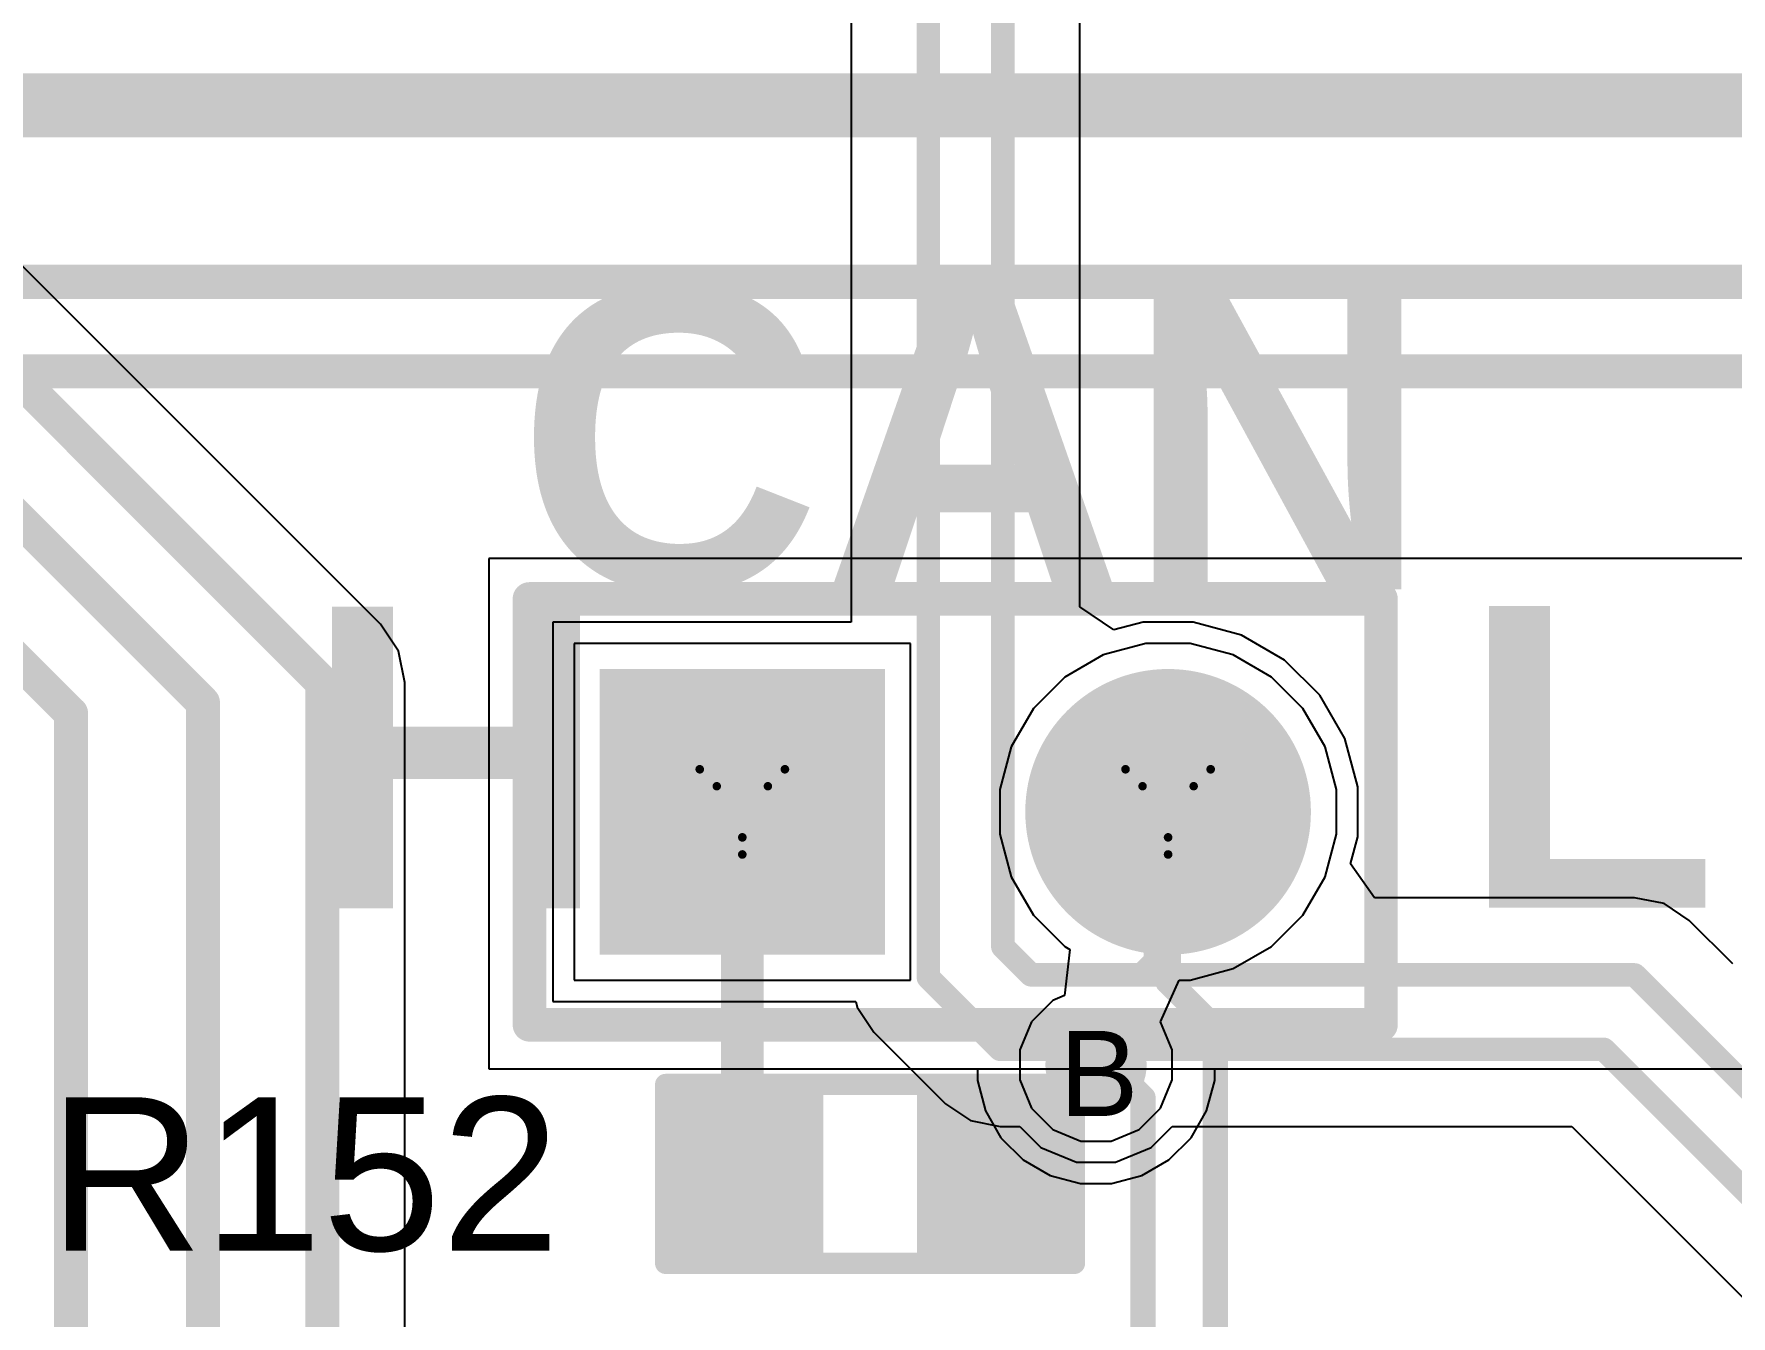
# Model space of a CAD drawing. Header units: inches. Extents: x 0 to 5379, y 0 to 5429.
# Drawn here: x 143.62 to 153.74, y 102.06 to 109.7 of the extents above; entities that cross this region are included whole.
import ezdxf

# ---------------------------------------------------------------- set-up
doc = ezdxf.new("R2010")
doc.units = ezdxf.units.IN
for name, color, linetype in [('Bottom Layer', 5, 'Continuous'), ('Bottom Solder', 6, 'Continuous'), ('Drill Drawing', 1, 'Continuous'), ('GND01', 16, 'Continuous'), ('GND02', 76, 'Continuous'), ('Multi-Layer', 9, 'Continuous'), ('Pad Holes', 156, 'Continuous'), ('PWR', 156, 'Continuous'), ('SIG 01', 90, 'Continuous'), ('Top Layer', 1, 'Continuous'), ('Top Overlay', 2, 'Continuous'), ('Top Paste', 8, 'Continuous'), ('Top Solder', 216, 'Continuous'), ('Via Holes', 16, 'Continuous')]:
    doc.layers.add(name, color=color, linetype=linetype)
doc.styles.add('Arial', font='', dxfattribs={"height": 0.2})
doc.styles.add('Arial_Bold', font='', dxfattribs={"height": 0.2})
doc.styles.get('Arial').set_extended_font_data('Arial')
doc.styles.get('Arial_Bold').set_extended_font_data('Arial', bold=True)

# ---------------------------------------------------------------- blocks, each defined once
blk = doc.blocks.new('R___0603_63')
at = {"layer": 'Top Layer'}
for points in [[(-0.381, 0.4445), (-0.381, -0.4445), (-1.143, -0.4445), (-1.143, 0.4445)], [(1.143, 0.4445), (1.143, -0.4445), (0.381, -0.4445), (0.381, 0.4445)]]:
    blk.add_hatch(color=1, dxfattribs=at).paths.add_polyline_path(points)
at = {"layer": 'Top Paste'}
for points in [[(-0.381, 0.4445), (-0.381, -0.4445), (-1.143, -0.4445), (-1.143, 0.4445)], [(1.143, 0.4445), (1.143, -0.4445), (0.381, -0.4445), (0.381, 0.4445)]]:
    blk.add_hatch(color=8, dxfattribs=at).paths.add_polyline_path(points)
at = {"layer": 'Top Solder'}
for points in [[(-0.2794, 0.5461), (-0.2794, -0.5461), (-1.2446, -0.5461), (-1.2446, 0.5461)], [(1.2446, 0.5461), (1.2446, -0.5461), (0.2794, -0.5461), (0.2794, 0.5461)]]:
    blk.add_hatch(color=216, dxfattribs=at).paths.add_polyline_path(points)
at = {"layer": 'Top Overlay'}
for points in [[(-1.2192, 0.5334, 0.127, 0.127, 0), (1.2192, 0.5334, 0.127, 0.127, 0)], [(-1.2192, -0.5334, 0.127, 0.127, 0), (-1.2192, 0.5334, 0.127, 0.127, 0)], [(1.2192, -0.5334, 0.127, 0.127, 0), (1.2192, 0.5334, 0.127, 0.127, 0)], [(-1.2192, -0.5334, 0.127, 0.127, 0), (1.2192, -0.5334, 0.127, 0.127, 0)]]:
    blk.add_lwpolyline(points, format="xyseb", dxfattribs=at)
for points in [[(-1.25095, 0.5334, 0.0635, 0.0635, 1), (-1.18745, 0.5334, 0.0635, 0.0635, 1)], [(-1.25095, 0.5334, 0.0635, 0.0635, 1), (-1.18745, 0.5334, 0.0635, 0.0635, 1)], [(1.18745, 0.5334, 0.0635, 0.0635, 1), (1.25095, 0.5334, 0.0635, 0.0635, 1)], [(1.18745, 0.5334, 0.0635, 0.0635, 1), (1.25095, 0.5334, 0.0635, 0.0635, 1)], [(-1.25095, -0.5334, 0.0635, 0.0635, 1), (-1.18745, -0.5334, 0.0635, 0.0635, 1)], [(-1.25095, -0.5334, 0.0635, 0.0635, 1), (-1.18745, -0.5334, 0.0635, 0.0635, 1)], [(1.18745, -0.5334, 0.0635, 0.0635, 1), (1.25095, -0.5334, 0.0635, 0.0635, 1)], [(1.18745, -0.5334, 0.0635, 0.0635, 1), (1.25095, -0.5334, 0.0635, 0.0635, 1)]]:
    blk.add_lwpolyline(points, format="xyseb", close=True, dxfattribs=at)
blk = doc.blocks.new('HDR1X2__70')
at = {"layer": 'Bottom Layer'}
blk.add_hatch(color=5, dxfattribs=at).paths.add_polyline_path([(-0.75, 0.75), (0.75, 0.75), (0.75, -0.75), (-0.75, -0.75)])
h = blk.add_hatch(color=5, dxfattribs=at)
edge = h.paths.add_edge_path()
edge.add_arc((2.54, 0), 0.75, 0, 360)
at = {"layer": 'Bottom Solder'}
blk.add_hatch(color=6, dxfattribs=at).paths.add_polyline_path([(-0.852, 0.852), (0.852, 0.852), (0.852, -0.852), (-0.852, -0.852)])
h = blk.add_hatch(color=6, dxfattribs=at)
edge = h.paths.add_edge_path()
edge.add_arc((2.54, 0), 0.852, 0, 360)
at = {"layer": 'GND01'}
blk.add_hatch(color=16, dxfattribs=at).paths.add_polyline_path([(-0.75, 0.75), (0.75, 0.75), (0.75, -0.75), (-0.75, -0.75)])
h = blk.add_hatch(color=16, dxfattribs=at)
edge = h.paths.add_edge_path()
edge.add_arc((2.54, 0), 0.75, 0, 360)
at = {"layer": 'GND02'}
blk.add_hatch(color=76, dxfattribs=at).paths.add_polyline_path([(-0.75, 0.75), (0.75, 0.75), (0.75, -0.75), (-0.75, -0.75)])
h = blk.add_hatch(color=76, dxfattribs=at)
edge = h.paths.add_edge_path()
edge.add_arc((2.54, 0), 0.75, 0, 360)
at = {"layer": 'Multi-Layer'}
blk.add_hatch(color=9, dxfattribs=at).paths.add_polyline_path([(-0.75, 0.75), (0.75, 0.75), (0.75, -0.75), (-0.75, -0.75)])
h = blk.add_hatch(color=9, dxfattribs=at)
edge = h.paths.add_edge_path()
edge.add_arc((2.54, 0), 0.75, 0, 360)
at = {"layer": 'Pad Holes'}
h = blk.add_hatch(color=7, dxfattribs=at)
edge = h.paths.add_edge_path()
edge.add_arc((0, 0), 0.45, 0, 360)
h = blk.add_hatch(color=7, dxfattribs=at)
edge = h.paths.add_edge_path()
edge.add_arc((2.54, 0), 0.45, 0, 360)
at = {"layer": 'PWR'}
blk.add_hatch(color=156, dxfattribs=at).paths.add_polyline_path([(-0.75, 0.75), (0.75, 0.75), (0.75, -0.75), (-0.75, -0.75)])
h = blk.add_hatch(color=156, dxfattribs=at)
edge = h.paths.add_edge_path()
edge.add_arc((2.54, 0), 0.75, 0, 360)
at = {"layer": 'SIG 01'}
blk.add_hatch(color=90, dxfattribs=at).paths.add_polyline_path([(-0.75, 0.75), (0.75, 0.75), (0.75, -0.75), (-0.75, -0.75)])
h = blk.add_hatch(color=90, dxfattribs=at)
edge = h.paths.add_edge_path()
edge.add_arc((2.54, 0), 0.75, 0, 360)
at = {"layer": 'Top Layer'}
blk.add_hatch(color=1, dxfattribs=at).paths.add_polyline_path([(-0.75, 0.75), (0.75, 0.75), (0.75, -0.75), (-0.75, -0.75)])
h = blk.add_hatch(color=1, dxfattribs=at)
edge = h.paths.add_edge_path()
edge.add_arc((2.54, 0), 0.75, 0, 360)
at = {"layer": 'Top Solder'}
blk.add_hatch(color=216, dxfattribs=at).paths.add_polyline_path([(-0.852, 0.852), (0.852, 0.852), (0.852, -0.852), (-0.852, -0.852)])
h = blk.add_hatch(color=216, dxfattribs=at)
edge = h.paths.add_edge_path()
edge.add_arc((2.54, 0), 0.852, 0, 360)
at = {"layer": 'Top Overlay'}
for points in [[(-1.27, -1.27, 0.2, 0.2, 0), (-1.27, 1.27, 0.2, 0.2, 0)], [(-1.27, 1.27, 0.2, 0.2, 0), (3.81, 1.27, 0.2, 0.2, 0)], [(3.81, -1.27, 0.2, 0.2, 0), (3.81, 1.27, 0.2, 0.2, 0)], [(-1.27, -1.27, 0.2, 0.2, 0), (3.81, -1.27, 0.2, 0.2, 0)]]:
    blk.add_lwpolyline(points, format="xyseb", dxfattribs=at)
for points in [[(-1.32, 1.27, 0.1, 0.1, 1), (-1.22, 1.27, 0.1, 0.1, 1)], [(-1.32, 1.27, 0.1, 0.1, 1), (-1.22, 1.27, 0.1, 0.1, 1)], [(3.76, 1.27, 0.1, 0.1, 1), (3.86, 1.27, 0.1, 0.1, 1)], [(3.76, 1.27, 0.1, 0.1, 1), (3.86, 1.27, 0.1, 0.1, 1)], [(-1.32, -1.27, 0.1, 0.1, 1), (-1.22, -1.27, 0.1, 0.1, 1)], [(-1.32, -1.27, 0.1, 0.1, 1), (-1.22, -1.27, 0.1, 0.1, 1)], [(3.76, -1.27, 0.1, 0.1, 1), (3.86, -1.27, 0.1, 0.1, 1)], [(3.76, -1.27, 0.1, 0.1, 1), (3.86, -1.27, 0.1, 0.1, 1)]]:
    blk.add_lwpolyline(points, format="xyseb", close=True, dxfattribs=at)

msp = doc.modelspace()

# ---------------------------------------------------------------- hatches: boundary and pattern name
at = {"layer": 'Bottom Layer'}
h = msp.add_hatch(color=5, dxfattribs=at)
edge = h.paths.add_edge_path()
edge.add_arc((149.955, 103.553), 0.2, 0, 360)
at = {"layer": 'Bottom Solder'}
h = msp.add_hatch(color=6, dxfattribs=at)
edge = h.paths.add_edge_path()
edge.add_arc((149.955, 103.553), 0.302, 0, 360)
at = {"layer": 'GND01'}
h = msp.add_hatch(color=16, dxfattribs=at)
edge = h.paths.add_edge_path()
edge.add_arc((149.955, 103.553), 0.2, 0, 360)
at = {"layer": 'GND02'}
h = msp.add_hatch(color=76, dxfattribs=at)
edge = h.paths.add_edge_path()
edge.add_arc((149.955, 103.553), 0.2, 0, 360)
at = {"layer": 'PWR'}
h = msp.add_hatch(color=156, dxfattribs=at)
edge = h.paths.add_edge_path()
edge.add_arc((149.955, 103.553), 0.2, 0, 360)
at = {"layer": 'SIG 01'}
h = msp.add_hatch(color=90, dxfattribs=at)
edge = h.paths.add_edge_path()
edge.add_arc((149.955, 103.553), 0.2, 0, 360)
at = {"layer": 'Top Layer'}
h = msp.add_hatch(color=1, dxfattribs=at)
edge = h.paths.add_edge_path()
edge.add_arc((149.955, 103.553), 0.2, 0, 360)
at = {"layer": 'Top Solder'}
h = msp.add_hatch(color=216, dxfattribs=at)
edge = h.paths.add_edge_path()
edge.add_arc((149.955, 103.553), 0.302, 0, 360)
at = {"layer": 'Via Holes'}
h = msp.add_hatch(color=7, dxfattribs=at)
edge = h.paths.add_edge_path()
edge.add_arc((149.955, 103.553), 0.1, 0, 360)

# ---------------------------------------------------------------- linework, layer by layer
at = {"layer": 'Bottom Layer'}
for p, q in [((162.309, 106.574), (146.333, 106.574)), ((146.333, 106.574), (146.333, 103.53)), ((162.309, 106.574), (146.333, 106.574)), ((146.333, 106.574), (146.333, 103.53)), ((146.333, 103.53), (162.309, 103.53)), ((146.333, 103.53), (149.247, 103.53)), ((149.247, 103.53), (149.247, 103.46)), ((150.663, 103.46), (150.663, 103.53)), ((150.663, 103.53), (159.659, 103.53)), ((149.247, 103.46), (149.295, 103.28)), ((150.615, 103.28), (150.663, 103.46)), ((149.295, 103.28), (149.388, 103.118)), ((150.522, 103.118), (150.615, 103.28)), ((149.388, 103.118), (149.52, 102.986)), ((150.39, 102.986), (150.522, 103.118)), ((149.52, 102.986), (149.682, 102.893)), ((150.228, 102.893), (150.39, 102.986)), ((149.682, 102.893), (149.862, 102.845)), ((150.048, 102.845), (150.228, 102.893)), ((149.862, 102.845), (150.048, 102.845))]:
    msp.add_line(p, q, dxfattribs=at)
at = {"layer": 'Drill Drawing'}
for points in [[(147.591, 105.316, 0.0508, 0.0508, 0), (148.099, 105.316, 0.0508, 0.0508, 0)], [(147.591, 105.316, 0.0508, 0.0508, 0), (147.845, 104.808, 0.0508, 0.0508, 0)], [(147.845, 104.808, 0.0508, 0.0508, 0), (148.099, 105.316, 0.0508, 0.0508, 0)], [(150.131, 105.316, 0.0508, 0.0508, 0), (150.639, 105.316, 0.0508, 0.0508, 0)], [(150.131, 105.316, 0.0508, 0.0508, 0), (150.385, 104.808, 0.0508, 0.0508, 0)], [(150.385, 104.808, 0.0508, 0.0508, 0), (150.639, 105.316, 0.0508, 0.0508, 0)], [(147.693, 105.215, 0.0508, 0.0508, 0), (147.997, 105.215, 0.0508, 0.0508, 0)], [(147.693, 105.215, 0.0508, 0.0508, 0), (147.845, 104.91, 0.0508, 0.0508, 0)], [(147.845, 104.91, 0.0508, 0.0508, 0), (147.997, 105.215, 0.0508, 0.0508, 0)], [(150.233, 105.215, 0.0508, 0.0508, 0), (150.537, 105.215, 0.0508, 0.0508, 0)], [(150.233, 105.215, 0.0508, 0.0508, 0), (150.385, 104.91, 0.0508, 0.0508, 0)], [(150.385, 104.91, 0.0508, 0.0508, 0), (150.537, 105.215, 0.0508, 0.0508, 0)]]:
    msp.add_lwpolyline(points, format="xyseb", dxfattribs=at)
for points in [[(147.578, 105.316, 0.0254, 0.0254, 1), (147.604, 105.316, 0.0254, 0.0254, 1)], [(147.578, 105.316, 0.0254, 0.0254, 1), (147.604, 105.316, 0.0254, 0.0254, 1)], [(148.086, 105.316, 0.0254, 0.0254, 1), (148.112, 105.316, 0.0254, 0.0254, 1)], [(148.086, 105.316, 0.0254, 0.0254, 1), (148.112, 105.316, 0.0254, 0.0254, 1)], [(150.118, 105.316, 0.0254, 0.0254, 1), (150.144, 105.316, 0.0254, 0.0254, 1)], [(150.118, 105.316, 0.0254, 0.0254, 1), (150.144, 105.316, 0.0254, 0.0254, 1)], [(150.626, 105.316, 0.0254, 0.0254, 1), (150.652, 105.316, 0.0254, 0.0254, 1)], [(150.626, 105.316, 0.0254, 0.0254, 1), (150.652, 105.316, 0.0254, 0.0254, 1)], [(147.68, 105.215, 0.0254, 0.0254, 1), (147.705, 105.215, 0.0254, 0.0254, 1)], [(147.68, 105.215, 0.0254, 0.0254, 1), (147.705, 105.215, 0.0254, 0.0254, 1)], [(147.985, 105.215, 0.0254, 0.0254, 1), (148.01, 105.215, 0.0254, 0.0254, 1)], [(147.985, 105.215, 0.0254, 0.0254, 1), (148.01, 105.215, 0.0254, 0.0254, 1)], [(150.22, 105.215, 0.0254, 0.0254, 1), (150.245, 105.215, 0.0254, 0.0254, 1)], [(150.22, 105.215, 0.0254, 0.0254, 1), (150.245, 105.215, 0.0254, 0.0254, 1)], [(150.525, 105.215, 0.0254, 0.0254, 1), (150.55, 105.215, 0.0254, 0.0254, 1)], [(150.525, 105.215, 0.0254, 0.0254, 1), (150.55, 105.215, 0.0254, 0.0254, 1)], [(147.832, 104.91, 0.0254, 0.0254, 1), (147.858, 104.91, 0.0254, 0.0254, 1)], [(147.832, 104.91, 0.0254, 0.0254, 1), (147.858, 104.91, 0.0254, 0.0254, 1)], [(150.372, 104.91, 0.0254, 0.0254, 1), (150.398, 104.91, 0.0254, 0.0254, 1)], [(150.372, 104.91, 0.0254, 0.0254, 1), (150.398, 104.91, 0.0254, 0.0254, 1)], [(147.832, 104.808, 0.0254, 0.0254, 1), (147.858, 104.808, 0.0254, 0.0254, 1)], [(147.832, 104.808, 0.0254, 0.0254, 1), (147.858, 104.808, 0.0254, 0.0254, 1)], [(150.372, 104.808, 0.0254, 0.0254, 1), (150.398, 104.808, 0.0254, 0.0254, 1)], [(150.372, 104.808, 0.0254, 0.0254, 1), (150.398, 104.808, 0.0254, 0.0254, 1)]]:
    msp.add_lwpolyline(points, format="xyseb", close=True, dxfattribs=at)
at = {"layer": 'GND01'}
for p, q in [((148.849, 106.066), (146.841, 106.066)), ((146.841, 106.066), (146.841, 104.058)), ((148.849, 104.058), (148.849, 106.066)), ((150.253, 106.066), (149.997, 105.998)), ((150.517, 106.066), (150.253, 106.066)), ((150.773, 105.998), (150.517, 106.066)), ((149.997, 105.998), (149.769, 105.866)), ((151.001, 105.866), (150.773, 105.998)), ((149.769, 105.866), (149.582, 105.679)), ((151.188, 105.679), (151.001, 105.866)), ((149.582, 105.679), (149.449, 105.45)), ((151.321, 105.45), (151.188, 105.679)), ((149.449, 105.45), (149.381, 105.195)), ((151.389, 105.195), (151.321, 105.45)), ((149.381, 105.195), (149.381, 104.93)), ((151.389, 104.93), (151.389, 105.195)), ((149.381, 104.93), (149.449, 104.675)), ((151.321, 104.675), (151.389, 104.93)), ((149.449, 104.675), (149.582, 104.446)), ((151.188, 104.446), (151.321, 104.675)), ((149.582, 104.446), (149.769, 104.259)), ((151.001, 104.259), (151.188, 104.446)), ((149.799, 104.241), (149.767, 103.966)), ((149.769, 104.259), (149.799, 104.241)), ((150.773, 104.127), (151.001, 104.259)), ((150.517, 104.058), (150.773, 104.127)), ((146.841, 104.058), (148.849, 104.058)), ((150.34, 103.81), (150.451, 104.058)), ((150.451, 104.058), (150.517, 104.058)), ((149.698, 103.938), (149.57, 103.81)), ((149.767, 103.966), (149.698, 103.938)), ((149.57, 103.81), (149.501, 103.643)), ((150.409, 103.643), (150.34, 103.81)), ((149.501, 103.643), (149.501, 103.463)), ((150.409, 103.463), (150.409, 103.643)), ((149.501, 103.463), (149.57, 103.296)), ((150.34, 103.296), (150.409, 103.463)), ((149.57, 103.296), (149.698, 103.168)), ((150.212, 103.168), (150.34, 103.296)), ((149.698, 103.168), (149.865, 103.099)), ((150.045, 103.099), (150.212, 103.168)), ((149.865, 103.099), (150.045, 103.099))]:
    msp.add_line(p, q, dxfattribs=at)
at = {"layer": 'GND02'}
for p, q in [((148.849, 106.066), (146.841, 106.066)), ((146.841, 106.066), (146.841, 104.058)), ((148.849, 104.058), (148.849, 106.066)), ((150.253, 106.066), (149.997, 105.998)), ((150.517, 106.066), (150.253, 106.066)), ((150.773, 105.998), (150.517, 106.066)), ((149.997, 105.998), (149.769, 105.866)), ((151.001, 105.866), (150.773, 105.998)), ((149.769, 105.866), (149.582, 105.679)), ((151.188, 105.679), (151.001, 105.866)), ((149.582, 105.679), (149.449, 105.45)), ((151.321, 105.45), (151.188, 105.679)), ((149.449, 105.45), (149.381, 105.195)), ((151.389, 105.195), (151.321, 105.45)), ((149.381, 105.195), (149.381, 104.93)), ((151.389, 104.93), (151.389, 105.195)), ((149.381, 104.93), (149.449, 104.675)), ((151.321, 104.675), (151.389, 104.93)), ((149.449, 104.675), (149.582, 104.446)), ((151.188, 104.446), (151.321, 104.675)), ((149.582, 104.446), (149.769, 104.259)), ((151.001, 104.259), (151.188, 104.446)), ((149.799, 104.241), (149.767, 103.966)), ((149.769, 104.259), (149.799, 104.241)), ((150.773, 104.127), (151.001, 104.259)), ((150.517, 104.058), (150.773, 104.127)), ((146.841, 104.058), (148.849, 104.058)), ((150.34, 103.81), (150.451, 104.058)), ((150.451, 104.058), (150.517, 104.058)), ((149.698, 103.938), (149.57, 103.81)), ((149.767, 103.966), (149.698, 103.938)), ((149.57, 103.81), (149.501, 103.643)), ((150.409, 103.643), (150.34, 103.81)), ((149.501, 103.643), (149.501, 103.463)), ((150.409, 103.463), (150.409, 103.643)), ((149.501, 103.463), (149.57, 103.296)), ((150.34, 103.296), (150.409, 103.463)), ((149.57, 103.296), (149.698, 103.168)), ((150.212, 103.168), (150.34, 103.296)), ((149.698, 103.168), (149.865, 103.099)), ((150.045, 103.099), (150.212, 103.168)), ((149.865, 103.099), (150.045, 103.099))]:
    msp.add_line(p, q, dxfattribs=at)
at = {"layer": 'PWR'}
for p, q in [((148.849, 106.066), (146.841, 106.066)), ((146.841, 106.066), (146.841, 104.058)), ((148.849, 104.058), (148.849, 106.066)), ((150.253, 106.066), (149.997, 105.998)), ((150.517, 106.066), (150.253, 106.066)), ((150.773, 105.998), (150.517, 106.066)), ((149.997, 105.998), (149.769, 105.866)), ((151.001, 105.866), (150.773, 105.998)), ((149.769, 105.866), (149.582, 105.679)), ((151.188, 105.679), (151.001, 105.866)), ((149.582, 105.679), (149.449, 105.45)), ((151.321, 105.45), (151.188, 105.679)), ((149.449, 105.45), (149.381, 105.195)), ((151.389, 105.195), (151.321, 105.45)), ((149.381, 105.195), (149.381, 104.93)), ((151.389, 104.93), (151.389, 105.195)), ((149.381, 104.93), (149.449, 104.675)), ((151.321, 104.675), (151.389, 104.93)), ((149.449, 104.675), (149.582, 104.446)), ((151.188, 104.446), (151.321, 104.675)), ((149.582, 104.446), (149.769, 104.259)), ((151.001, 104.259), (151.188, 104.446)), ((149.799, 104.241), (149.767, 103.966)), ((149.769, 104.259), (149.799, 104.241)), ((150.773, 104.127), (151.001, 104.259)), ((150.517, 104.058), (150.773, 104.127)), ((146.841, 104.058), (148.849, 104.058)), ((150.34, 103.81), (150.451, 104.058)), ((150.451, 104.058), (150.517, 104.058)), ((149.698, 103.938), (149.57, 103.81)), ((149.767, 103.966), (149.698, 103.938)), ((149.57, 103.81), (149.501, 103.643)), ((150.409, 103.643), (150.34, 103.81)), ((149.501, 103.643), (149.501, 103.463)), ((150.409, 103.463), (150.409, 103.643)), ((149.501, 103.463), (149.57, 103.296)), ((150.34, 103.296), (150.409, 103.463)), ((149.57, 103.296), (149.698, 103.168)), ((150.212, 103.168), (150.34, 103.296)), ((149.698, 103.168), (149.865, 103.099)), ((150.045, 103.099), (150.212, 103.168)), ((149.865, 103.099), (150.045, 103.099))]:
    msp.add_line(p, q, dxfattribs=at)
at = {"layer": 'SIG 01'}
for p, q in [((148.495, 113.807), (148.495, 106.193)), ((149.859, 106.284), (149.859, 113.704)), ((145.687, 106.181), (143.5, 108.368)), ((150.062, 106.147), (149.859, 106.284)), ((145.793, 106.021), (145.687, 106.181)), ((148.495, 106.193), (146.714, 106.193)), ((146.714, 106.193), (146.714, 103.931)), ((150.236, 106.193), (150.062, 106.147)), ((150.534, 106.193), (150.236, 106.193)), ((150.822, 106.116), (150.534, 106.193)), ((151.079, 105.967), (150.822, 106.116)), ((145.831, 105.833), (145.793, 106.021)), ((151.29, 105.757), (151.079, 105.967)), ((145.831, 100.626), (145.831, 105.833)), ((151.439, 105.499), (151.29, 105.757)), ((151.516, 105.211), (151.439, 105.499)), ((151.516, 104.913), (151.516, 105.211)), ((151.473, 104.753), (151.516, 104.913)), ((151.617, 104.55), (151.473, 104.753)), ((153.168, 104.55), (151.617, 104.55)), ((153.344, 104.515), (153.168, 104.55)), ((153.493, 104.415), (153.344, 104.515)), ((153.754, 104.155), (153.493, 104.415)), ((146.714, 103.931), (148.523, 103.931)), ((148.523, 103.931), (148.53, 103.898)), ((148.53, 103.898), (148.63, 103.749)), ((148.63, 103.749), (149.058, 103.321)), ((149.058, 103.321), (149.207, 103.221)), ((149.207, 103.221), (149.383, 103.186)), ((149.383, 103.186), (149.5, 103.186)), ((149.5, 103.186), (149.626, 103.06)), ((150.284, 103.06), (150.41, 103.186)), ((150.41, 103.186), (152.794, 103.186)), ((152.794, 103.186), (154.417, 101.562)), ((149.626, 103.06), (149.839, 102.972)), ((149.839, 102.972), (150.071, 102.972)), ((150.071, 102.972), (150.284, 103.06))]:
    msp.add_line(p, q, dxfattribs=at)
for points in [[(148.955, 104.074, 0.14, 0.14, 0), (148.955, 115.527, 0.14, 0.14, 0)], [(149.399, 104.258, 0.14, 0.14, 0), (149.399, 115.343, 0.14, 0.14, 0)], [(143.152, 108.02, 0.203, 0.203, 0), (145.339, 105.833, 0.203, 0.203, 0)], [(142.811, 107.529, 0.203, 0.203, 0), (144.628, 105.713, 0.203, 0.203, 0)], [(142.462, 107.028, 0.203, 0.203, 0), (143.84, 105.649, 0.203, 0.203, 0)], [(145.339, 100.423, 0.203, 0.203, 0), (145.339, 105.833, 0.203, 0.203, 0)], [(144.628, 100.126, 0.203, 0.203, 0), (144.628, 105.713, 0.203, 0.203, 0)], [(143.84, 98.364, 0.203, 0.203, 0), (143.84, 105.649, 0.203, 0.203, 0)], [(150.309, 104.987, 0.14, 0.14, 0), (150.385, 105.062, 0.14, 0.14, 0)], [(150.309, 104.172, 0.14, 0.14, 0), (150.309, 104.987, 0.14, 0.14, 0)], [(149.399, 104.258, 0.14, 0.14, 0), (149.567, 104.09, 0.14, 0.14, 0)], [(150.228, 104.09, 0.14, 0.14, 0), (150.309, 104.172, 0.14, 0.14, 0)], [(148.955, 104.074, 0.14, 0.14, 0), (149.383, 103.646, 0.14, 0.14, 0)], [(149.567, 104.09, 0.14, 0.14, 0), (150.228, 104.09, 0.14, 0.14, 0)], [(150.228, 104.09, 0.14, 0.14, 0), (153.168, 104.09, 0.14, 0.14, 0)], [(153.168, 104.09, 0.14, 0.14, 0), (153.429, 103.83, 0.14, 0.14, 0)], [(153.429, 103.83, 0.14, 0.14, 0), (154.926, 102.332, 0.14, 0.14, 0)], [(153.429, 103.83, 0.14, 0.14, 0), (153.429, 103.83, 0.14, 0.14, 0)], [(149.383, 103.646, 0.14, 0.14, 0), (152.984, 103.646, 0.14, 0.14, 0)], [(152.984, 103.646, 0.14, 0.14, 0), (154.742, 101.888, 0.14, 0.14, 0)], [(152.984, 103.646, 0.14, 0.14, 0), (152.984, 103.646, 0.14, 0.14, 0)]]:
    msp.add_lwpolyline(points, format="xyseb", dxfattribs=at)
for points in [[(145.288, 105.833, 0.102, 0.102, 1), (145.39, 105.833, 0.102, 0.102, 1)], [(145.288, 105.833, 0.102, 0.102, 1), (145.39, 105.833, 0.102, 0.102, 1)], [(144.577, 105.713, 0.102, 0.102, 1), (144.678, 105.713, 0.102, 0.102, 1)], [(144.577, 105.713, 0.102, 0.102, 1), (144.678, 105.713, 0.102, 0.102, 1)], [(143.789, 105.649, 0.102, 0.102, 1), (143.891, 105.649, 0.102, 0.102, 1)], [(143.789, 105.649, 0.102, 0.102, 1), (143.891, 105.649, 0.102, 0.102, 1)], [(150.35, 105.062, 0.0698, 0.0698, 1), (150.42, 105.062, 0.0698, 0.0698, 1)], [(150.274, 104.987, 0.0698, 0.0698, 1), (150.344, 104.987, 0.0698, 0.0698, 1)], [(150.274, 104.987, 0.0698, 0.0698, 1), (150.344, 104.987, 0.0698, 0.0698, 1)], [(149.364, 104.258, 0.0698, 0.0698, 1), (149.434, 104.258, 0.0698, 0.0698, 1)], [(149.364, 104.258, 0.0698, 0.0698, 1), (149.434, 104.258, 0.0698, 0.0698, 1)], [(150.274, 104.172, 0.0698, 0.0698, 1), (150.344, 104.172, 0.0698, 0.0698, 1)], [(150.274, 104.172, 0.0698, 0.0698, 1), (150.344, 104.172, 0.0698, 0.0698, 1)], [(148.92, 104.074, 0.0698, 0.0698, 1), (148.99, 104.074, 0.0698, 0.0698, 1)], [(148.92, 104.074, 0.0698, 0.0698, 1), (148.99, 104.074, 0.0698, 0.0698, 1)], [(149.532, 104.09, 0.0698, 0.0698, 1), (149.602, 104.09, 0.0698, 0.0698, 1)], [(149.532, 104.09, 0.0698, 0.0698, 1), (149.602, 104.09, 0.0698, 0.0698, 1)], [(150.193, 104.09, 0.0698, 0.0698, 1), (150.262, 104.09, 0.0698, 0.0698, 1)], [(150.193, 104.09, 0.0698, 0.0698, 1), (150.262, 104.09, 0.0698, 0.0698, 1)], [(150.193, 104.09, 0.0698, 0.0698, 1), (150.262, 104.09, 0.0698, 0.0698, 1)], [(153.133, 104.09, 0.0698, 0.0698, 1), (153.203, 104.09, 0.0698, 0.0698, 1)], [(153.133, 104.09, 0.0698, 0.0698, 1), (153.203, 104.09, 0.0698, 0.0698, 1)], [(153.394, 103.83, 0.0698, 0.0698, 1), (153.464, 103.83, 0.0698, 0.0698, 1)], [(153.394, 103.83, 0.0698, 0.0698, 1), (153.464, 103.83, 0.0698, 0.0698, 1)], [(153.394, 103.83, 0.0698, 0.0698, 1), (153.464, 103.83, 0.0698, 0.0698, 1)], [(153.394, 103.83, 0.0698, 0.0698, 1), (153.464, 103.83, 0.0698, 0.0698, 1)], [(149.348, 103.646, 0.0698, 0.0698, 1), (149.418, 103.646, 0.0698, 0.0698, 1)], [(149.348, 103.646, 0.0698, 0.0698, 1), (149.418, 103.646, 0.0698, 0.0698, 1)], [(152.949, 103.646, 0.0698, 0.0698, 1), (153.019, 103.646, 0.0698, 0.0698, 1)], [(152.949, 103.646, 0.0698, 0.0698, 1), (153.019, 103.646, 0.0698, 0.0698, 1)], [(152.949, 103.646, 0.0698, 0.0698, 1), (153.019, 103.646, 0.0698, 0.0698, 1)], [(152.949, 103.646, 0.0698, 0.0698, 1), (153.019, 103.646, 0.0698, 0.0698, 1)]]:
    msp.add_lwpolyline(points, format="xyseb", close=True, dxfattribs=at)
at = {"layer": 'Top Layer'}
for points in [[(75.108, 109.276, 0.381, 0.381, 0), (166.354, 109.276, 0.381, 0.381, 0)], [(102.244, 108.223, 0.203, 0.203, 0), (165.433, 108.223, 0.203, 0.203, 0)], [(102.561, 107.689, 0.203, 0.203, 0), (165.209, 107.689, 0.203, 0.203, 0)], [(147.845, 102.903, 0.254, 0.254, 0), (147.845, 105.062, 0.254, 0.254, 0)], [(150.385, 104.049, 0.152, 0.152, 0), (150.385, 105.062, 0.152, 0.152, 0)], [(150.385, 104.049, 0.152, 0.152, 0), (150.667, 103.767, 0.152, 0.152, 0)], [(150.667, 100.536, 0.152, 0.152, 0), (150.667, 103.767, 0.152, 0.152, 0)], [(149.369, 102.967, 0.152, 0.152, 0), (149.955, 103.553, 0.152, 0.152, 0)], [(150.085, 103.505, 0.152, 0.152, 0), (150.235, 103.355, 0.152, 0.152, 0)], [(150.235, 100.715, 0.152, 0.152, 0), (150.235, 103.355, 0.152, 0.152, 0)], [(149.369, 102.903, 0.152, 0.152, 0), (149.369, 102.967, 0.152, 0.152, 0)]]:
    msp.add_lwpolyline(points, format="xyseb", dxfattribs=at)
for points in [[(147.782, 105.062, 0.127, 0.127, 1), (147.909, 105.062, 0.127, 0.127, 1)], [(150.347, 105.062, 0.0762, 0.0762, 1), (150.423, 105.062, 0.0762, 0.0762, 1)], [(150.347, 104.049, 0.0762, 0.0762, 1), (150.423, 104.049, 0.0762, 0.0762, 1)], [(150.347, 104.049, 0.0762, 0.0762, 1), (150.423, 104.049, 0.0762, 0.0762, 1)], [(150.629, 103.767, 0.0762, 0.0762, 1), (150.705, 103.767, 0.0762, 0.0762, 1)], [(150.629, 103.767, 0.0762, 0.0762, 1), (150.705, 103.767, 0.0762, 0.0762, 1)], [(149.917, 103.553, 0.0762, 0.0762, 1), (149.993, 103.553, 0.0762, 0.0762, 1)], [(150.047, 103.505, 0.0762, 0.0762, 1), (150.123, 103.505, 0.0762, 0.0762, 1)], [(150.197, 103.355, 0.0762, 0.0762, 1), (150.273, 103.355, 0.0762, 0.0762, 1)], [(150.197, 103.355, 0.0762, 0.0762, 1), (150.273, 103.355, 0.0762, 0.0762, 1)], [(147.782, 102.903, 0.127, 0.127, 1), (147.909, 102.903, 0.127, 0.127, 1)], [(149.331, 102.967, 0.0762, 0.0762, 1), (149.407, 102.967, 0.0762, 0.0762, 1)], [(149.331, 102.967, 0.0762, 0.0762, 1), (149.407, 102.967, 0.0762, 0.0762, 1)], [(149.331, 102.903, 0.0762, 0.0762, 1), (149.407, 102.903, 0.0762, 0.0762, 1)]]:
    msp.add_lwpolyline(points, format="xyseb", close=True, dxfattribs=at)

# ---------------------------------------------------------------- block references
for name, p in [('HDR1X2__70', (147.845, 105.062)), ('R___0603_63', (148.607, 102.903))]:
    msp.add_blockref(name, p)

# ---------------------------------------------------------------- texts
at = {"layer": 'Drill Drawing', "style": 'Arial'}
msp.add_text('B', height=0.508, dxfattribs=at).set_placement((149.735, 103.248))
at = {"layer": 'Top Overlay', "style": 'Arial_Bold'}
for s, p in [('CAN', (146.499, 106.389)), ('H', (145.23, 104.486))]:
    msp.add_text(s, height=1.8, rotation=360, dxfattribs=at).set_placement(p)
at = {"layer": 'Top Overlay'}
for s, height, style, p in [('L', 1.8, 'Arial_Bold', (152.132, 104.49)), ('R152', 0.9144, 'Arial', (143.705, 102.446))]:
    msp.add_text(s, height=height, dxfattribs=dict(at, style=style)).set_placement(p)

doc.saveas('drawing.dxf')
